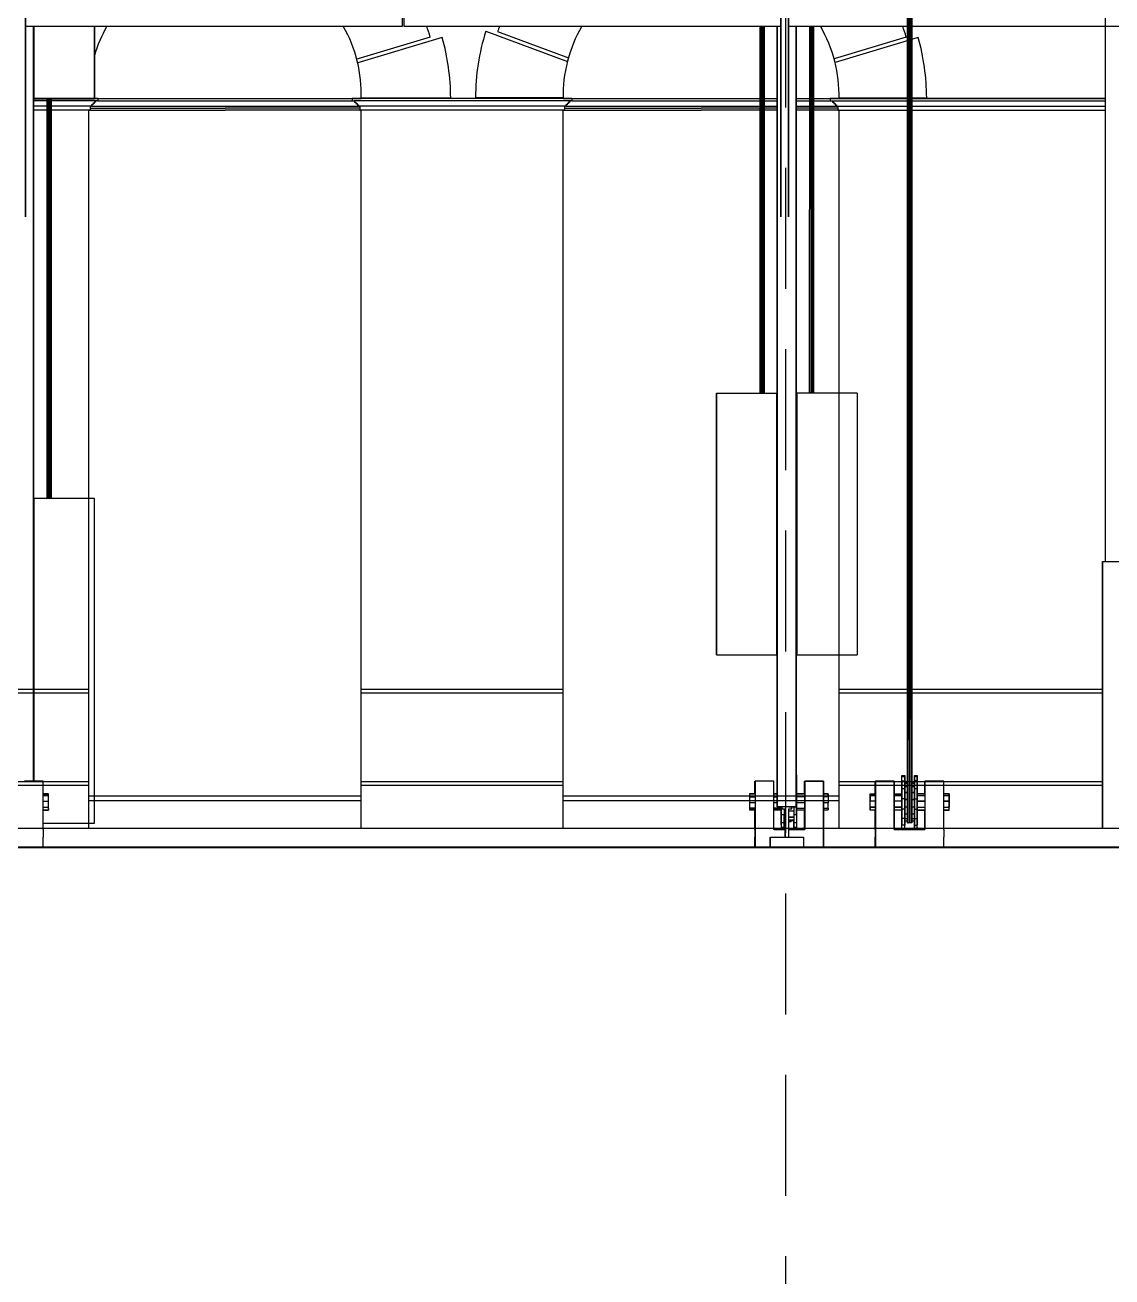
# Model space of a CAD drawing. Extents: x -43 to 90, y 6 to 81.
# Drawn here: x 27.16 to 32.87, y 12.95 to 19.53 of the extents above; entities that cross this region are included whole.
import ezdxf

# ---------------------------------------------------------------- set-up
doc = ezdxf.new("R2010")
doc.units = 0
doc.header["$LTSCALE"] = 0.1
doc.header["$MEASUREMENT"] = 0
doc.linetypes.add('HIDDEN', pattern=[9.525, 6.35, -3.175])
for name, color, linetype in [('cobertura nova', 4, 'CONTINUOUS'), ('hachures cobertura', 252, 'CONTINUOUS'), ('visto', 9, 'CONTINUOUS')]:
    doc.layers.add(name, color=color, linetype=linetype)
doc.layers.add('cortado', color=7, linetype='CONTINUOUS', lineweight=40)

msp = doc.modelspace()

# ---------------------------------------------------------------- linework, layer by layer
at = {"layer": 'cobertura nova'}
for p, q in [((27.1648, 20.4022), (27.1648, 18.5206)), ((27.1648, 18.5206), (27.1648, 20.4022)), ((31.1319, 20.4022), (31.1319, 18.5206)), ((31.1319, 18.5206), (31.1319, 20.4022)), ((31.1714, 20.4022), (31.1714, 18.5206)), ((31.1714, 18.5206), (31.1714, 20.4022)), ((31.7975, 15.3388), (31.7966, 20.4334)), ((31.8007, 15.3387), (31.7966, 20.4334)), ((31.8007, 15.3387), (31.7999, 20.4302)), ((31.8087, 15.3387), (31.7999, 20.4302)), ((31.8087, 15.3387), (31.8079, 20.4289)), ((31.8079, 20.4289), (31.8166, 15.3387)), ((31.8158, 20.4302), (31.8199, 15.3388)), ((31.8158, 20.4302), (31.8166, 15.3387)), ((31.8191, 20.4334), (31.8199, 15.3388)), ((31.1319, 18.5628), (31.1319, 20.3768)), ((29.1516, 20.0168), (29.1516, 19.5216)), ((29.1516, 19.7648), (29.1516, 19.5216)), ((29.145, 19.5216), (29.145, 19.7105)), ((29.1516, 19.7105), (29.1516, 19.5216)), ((29.1516, 19.7105), (29.1516, 19.5216)), ((27.1648, 19.5216), (29.145, 19.5216)), ((27.2065, 15.5578), (27.2065, 19.5216)), ((27.2065, 19.5216), (27.2065, 15.5578)), ((27.2084, 19.5216), (27.2084, 19.1411)), ((27.2084, 19.1411), (27.2084, 19.5216)), ((27.2084, 19.1411), (27.2084, 19.5216)), ((27.5265, 19.5216), (27.5265, 19.1411)), ((27.5265, 19.1411), (27.5265, 19.5216)), ((29.1516, 19.5216), (31.1319, 19.5216)), ((29.1516, 19.5216), (29.1516, 19.5216)), ((31.0212, 19.5216), (31.0212, 17.596)), ((31.0245, 17.5977), (31.0237, 19.5216)), ((31.0245, 19.5216), (31.0245, 17.5977)), ((31.0324, 17.5984), (31.0305, 19.5216)), ((31.0324, 19.5216), (31.0324, 17.5984)), ((31.0404, 17.5977), (31.0385, 19.5216)), ((31.0404, 19.5216), (31.0404, 17.5977)), ((31.0429, 19.5216), (31.0437, 17.596)), ((31.0437, 19.5216), (31.0437, 17.596)), ((31.1131, 15.4234), (31.1131, 19.5216)), ((31.1131, 19.5216), (31.1131, 15.4234)), ((31.1131, 19.5216), (31.1131, 15.4234)), ((31.1131, 19.5216), (31.1131, 15.4234)), ((31.1714, 19.5216), (31.7968, 19.5216)), ((31.2131, 15.4234), (31.2131, 19.5216)), ((31.2131, 19.5216), (31.2131, 15.4234)), ((31.2826, 19.5216), (31.2826, 17.596)), ((31.2826, 17.596), (31.2834, 19.5216)), ((31.2859, 17.5977), (31.2878, 19.5216)), ((31.2859, 17.5977), (31.2859, 19.5216)), ((31.2958, 19.5216), (31.2939, 17.5984)), ((31.2939, 17.5984), (31.2939, 19.5216)), ((31.3026, 19.5216), (31.3018, 17.5977)), ((31.3018, 17.5977), (31.3018, 19.5216)), ((31.3051, 17.596), (31.3051, 19.5216)), ((31.8193, 19.5216), (33.1516, 19.5216)), ((27.2084, 19.1411), (27.5265, 19.1411)), ((27.2084, 19.1411), (27.2084, 19.1411)), ((27.2084, 19.1411), (27.2084, 19.1411)), ((27.2768, 19.1411), (27.276, 17.0423)), ((27.276, 19.1411), (27.276, 17.0423)), ((27.2793, 19.1411), (27.2793, 17.044)), ((27.2793, 17.044), (27.2813, 19.1411)), ((27.2873, 19.1411), (27.2873, 17.0447)), ((27.2873, 17.0447), (27.2892, 19.1411)), ((27.2952, 19.1411), (27.2952, 17.044)), ((27.2952, 17.044), (27.296, 19.1411)), ((27.2985, 19.1411), (27.2985, 17.0423)), ((30.7932, 16.2218), (30.7932, 17.596)), ((30.7932, 17.596), (30.7932, 17.596)), ((30.7932, 17.596), (30.7932, 17.596)), ((30.7932, 17.596), (31.1112, 17.596)), ((30.7932, 17.596), (30.7932, 16.2218)), ((30.7932, 16.2218), (30.7932, 17.596)), ((31.0245, 17.5977), (31.0212, 17.596)), ((31.0212, 17.596), (31.0212, 17.596)), ((31.0324, 17.5984), (31.0245, 17.5977)), ((31.0245, 17.5977), (31.0404, 17.5977)), ((31.0245, 17.596), (31.0245, 17.5977)), ((31.0278, 17.596), (31.0245, 17.5977)), ((31.0404, 17.5977), (31.0324, 17.5984)), ((31.0404, 17.5977), (31.0371, 17.596)), ((31.0437, 17.596), (31.0404, 17.5977)), ((31.0404, 17.5977), (31.0404, 17.596)), ((31.0437, 17.596), (31.0437, 17.596)), ((31.1112, 17.596), (31.1112, 16.2218)), ((31.1112, 16.2218), (31.1112, 17.596)), ((31.215, 17.596), (31.215, 16.2218)), ((31.5331, 17.596), (31.215, 17.596)), ((31.215, 17.596), (31.215, 17.596)), ((31.215, 17.596), (31.215, 17.596)), ((31.215, 16.2218), (31.215, 17.596)), ((31.215, 16.2218), (31.215, 17.596)), ((31.2859, 17.5977), (31.2826, 17.596)), ((31.2826, 17.596), (31.2826, 17.596)), ((31.2939, 17.5984), (31.2859, 17.5977)), ((31.2859, 17.5977), (31.3018, 17.5977)), ((31.2892, 17.596), (31.2859, 17.5977)), ((31.2859, 17.5977), (31.2859, 17.596)), ((31.3018, 17.5977), (31.2939, 17.5984)), ((31.3018, 17.5977), (31.2985, 17.596)), ((31.3051, 17.596), (31.3018, 17.5977)), ((31.3018, 17.5977), (31.3018, 17.596)), ((31.3051, 17.596), (31.3051, 17.596)), ((31.5331, 17.596), (31.5331, 16.2218)), ((27.5265, 17.0423), (27.2084, 17.0423)), ((27.2084, 17.0423), (27.2084, 15.5578)), ((27.2084, 17.0423), (27.2084, 17.0423)), ((27.2084, 17.0423), (27.2084, 17.0423)), ((27.2084, 17.0423), (27.2084, 15.5578)), ((27.2084, 15.5578), (27.2084, 17.0423)), ((27.276, 17.0423), (27.2793, 17.044)), ((27.276, 17.0423), (27.276, 17.0423)), ((27.2793, 17.044), (27.2873, 17.0447)), ((27.2793, 17.044), (27.2793, 17.0423)), ((27.2952, 17.044), (27.2793, 17.044)), ((27.2793, 17.044), (27.2826, 17.0423)), ((27.2873, 17.0447), (27.2952, 17.044)), ((27.2919, 17.0423), (27.2952, 17.044)), ((27.2952, 17.044), (27.2985, 17.0423)), ((27.2952, 17.0423), (27.2952, 17.044)), ((27.2985, 17.0423), (27.2985, 17.0423)), ((27.5265, 15.3381), (27.5265, 17.0423)), ((27.5265, 15.3381), (27.5265, 17.0423)), ((30.7932, 16.2218), (30.7932, 16.2218)), ((30.7932, 16.2218), (31.1112, 16.2218)), ((30.7932, 16.2218), (30.7932, 16.2218)), ((31.215, 16.2218), (31.5331, 16.2218)), ((31.215, 16.2218), (31.215, 16.2218)), ((31.215, 16.2218), (31.215, 16.2218)), ((31.2143, 15.5887), (31.2131, 15.5887)), ((31.2143, 15.5887), (31.2143, 15.5701)), ((31.7681, 15.5824), (31.7681, 15.5876)), ((31.7681, 15.5876), (31.7825, 15.5876)), ((31.7681, 15.5593), (31.7681, 15.5824)), ((31.7681, 15.5824), (31.7825, 15.5824)), ((31.7825, 15.5876), (31.7825, 15.5824)), ((31.7825, 15.5824), (31.7825, 15.5593)), ((31.7825, 15.5593), (31.7825, 15.5824)), ((31.8336, 15.5824), (31.8336, 15.5876)), ((31.8336, 15.5876), (31.8336, 15.5689)), ((31.8336, 15.5876), (31.8481, 15.5876)), ((31.8336, 15.5876), (31.8336, 15.5824)), ((31.8336, 15.5593), (31.8336, 15.5824)), ((31.8481, 15.5824), (31.8336, 15.5824)), ((31.8336, 15.5824), (31.8336, 15.5593)), ((31.8481, 15.5876), (31.8481, 15.5824)), ((31.8481, 15.5593), (31.8481, 15.5824)), ((31.8481, 15.5824), (31.8481, 15.5593)), ((27.2577, 15.5578), (27.1593, 15.5578)), ((27.2577, 15.3037), (27.2577, 15.5578)), ((30.9959, 15.4919), (30.9959, 15.5578)), ((30.9959, 15.5578), (30.9968, 15.5578)), ((31.0955, 15.5578), (30.9968, 15.5578)), ((30.9968, 15.5578), (30.9968, 15.3037)), ((31.0943, 15.5578), (31.0955, 15.5578)), ((31.0955, 15.3037), (31.0955, 15.5578)), ((31.2143, 15.5701), (31.2131, 15.5701)), ((31.2143, 15.5354), (31.2131, 15.5354)), ((31.2143, 15.5701), (31.2143, 15.5354)), ((31.2143, 15.5354), (31.2143, 15.486)), ((31.2564, 15.5578), (31.2576, 15.5578)), ((31.2564, 15.5578), (31.2564, 15.4919)), ((31.2564, 15.4919), (31.2564, 15.5578)), ((31.356, 15.5578), (31.2576, 15.5578)), ((31.2576, 15.5578), (31.2576, 15.3037)), ((31.2576, 15.5578), (31.356, 15.5578)), ((31.2576, 15.3037), (31.2576, 15.5578)), ((31.356, 15.3037), (31.356, 15.5578)), ((31.356, 15.5578), (31.356, 15.5578)), ((31.356, 15.5578), (31.356, 15.3037)), ((31.6272, 15.4907), (31.6272, 15.5578)), ((31.6272, 15.5578), (31.6281, 15.5578)), ((31.6272, 15.5578), (31.6272, 15.4907)), ((31.6281, 15.5578), (31.6281, 15.5578)), ((31.6281, 15.5578), (31.7268, 15.5578)), ((31.6281, 15.5578), (31.6281, 15.5578)), ((31.6281, 15.3037), (31.6281, 15.5578)), ((31.7268, 15.5578), (31.6281, 15.5578)), ((31.6281, 15.5578), (31.6281, 15.3037)), ((31.7268, 15.5578), (31.7256, 15.5578)), ((31.7268, 15.5578), (31.7268, 15.3037)), ((31.7268, 15.3037), (31.7268, 15.5578)), ((31.7681, 15.5173), (31.7681, 15.5593)), ((31.7681, 15.5593), (31.7681, 15.5342)), ((31.7681, 15.5593), (31.7825, 15.5593)), ((31.7681, 15.5593), (31.7681, 15.5173)), ((31.7681, 15.5342), (31.7681, 15.4907)), ((31.7681, 15.5342), (31.7681, 15.5342)), ((31.7681, 15.4661), (31.7681, 15.5173)), ((31.7825, 15.5173), (31.7681, 15.5173)), ((31.7681, 15.5173), (31.7681, 15.4661)), ((31.7825, 15.5593), (31.7825, 15.5173)), ((31.7825, 15.5173), (31.7825, 15.5593)), ((31.7825, 15.5488), (31.7974, 15.5488)), ((31.7974, 15.5451), (31.7825, 15.5451)), ((31.7974, 15.5285), (31.7825, 15.5285)), ((31.7825, 15.5173), (31.7825, 15.4661)), ((31.7825, 15.4661), (31.7825, 15.5173)), ((31.8199, 15.5488), (31.8336, 15.5488)), ((31.8336, 15.5451), (31.8199, 15.5451)), ((31.8336, 15.5285), (31.8199, 15.5285)), ((31.8336, 15.5689), (31.8336, 15.5488)), ((31.8336, 15.5173), (31.8336, 15.5593)), ((31.8481, 15.5593), (31.8336, 15.5593)), ((31.8336, 15.5593), (31.8336, 15.5173)), ((31.8336, 15.5488), (31.8336, 15.5593)), ((31.8336, 15.5451), (31.8336, 15.5488)), ((31.8336, 15.5285), (31.8336, 15.5451)), ((31.8336, 15.5342), (31.8336, 15.5342)), ((31.8336, 15.4981), (31.8336, 15.5285)), ((31.8481, 15.5173), (31.8336, 15.5173)), ((31.8336, 15.5173), (31.8336, 15.4661)), ((31.8336, 15.4661), (31.8336, 15.5173)), ((31.8481, 15.5173), (31.8481, 15.5593)), ((31.8481, 15.5593), (31.8481, 15.5173)), ((31.8481, 15.4661), (31.8481, 15.5173)), ((31.8481, 15.5173), (31.8481, 15.4661)), ((31.8876, 15.4907), (31.8876, 15.5578)), ((31.8889, 15.5578), (31.8876, 15.5578)), ((31.8889, 15.5578), (31.8889, 15.3037)), ((31.9873, 15.5578), (31.8889, 15.5578)), ((31.9873, 15.5578), (31.9864, 15.5578)), ((31.9873, 15.3037), (31.9873, 15.5578)), ((27.2577, 15.4907), (27.2856, 15.4907)), ((27.2856, 15.4907), (27.2577, 15.4907)), ((27.2856, 15.4821), (27.2577, 15.4821)), ((27.2577, 15.4821), (27.2856, 15.4821)), ((27.2577, 15.4537), (27.2856, 15.4537)), ((27.2856, 15.4821), (27.2856, 15.4907)), ((27.2856, 15.4537), (27.2856, 15.4821)), ((27.2856, 15.4222), (27.2856, 15.4537)), ((30.9672, 15.4919), (30.9968, 15.4919)), ((30.9968, 15.4919), (30.9672, 15.4919)), ((30.9672, 15.4919), (30.9672, 15.4756)), ((30.9672, 15.4756), (30.9968, 15.4756)), ((30.9672, 15.4756), (30.9672, 15.4441)), ((31.0955, 15.4919), (31.1131, 15.4919)), ((31.1131, 15.4919), (31.0955, 15.4919)), ((31.0955, 15.4756), (31.1131, 15.4756)), ((31.2143, 15.486), (31.2131, 15.486)), ((31.2576, 15.4919), (31.2143, 15.4919)), ((31.2143, 15.4919), (31.2576, 15.4919)), ((31.2143, 15.486), (31.2143, 15.4318)), ((31.2143, 15.4318), (31.2143, 15.486)), ((31.2576, 15.4756), (31.2143, 15.4756)), ((31.3809, 15.4919), (31.356, 15.4919)), ((31.356, 15.4919), (31.3809, 15.4919)), ((31.3809, 15.4756), (31.356, 15.4756)), ((31.3809, 15.4833), (31.3809, 15.4919)), ((31.3809, 15.4919), (31.3809, 15.4756)), ((31.3809, 15.4919), (31.3809, 15.4919)), ((31.3809, 15.4756), (31.3809, 15.4441)), ((31.6014, 15.4821), (31.6014, 15.4907)), ((31.6014, 15.4907), (31.6281, 15.4907)), ((31.6014, 15.4537), (31.6014, 15.4821)), ((31.6014, 15.4821), (31.6014, 15.4821)), ((31.6014, 15.4821), (31.6281, 15.4821)), ((31.6281, 15.4821), (31.6014, 15.4821)), ((31.6014, 15.4821), (31.6014, 15.4537)), ((31.6014, 15.4222), (31.6014, 15.4537)), ((31.6281, 15.4537), (31.6014, 15.4537)), ((31.7268, 15.4907), (31.7681, 15.4907)), ((31.7268, 15.4821), (31.7681, 15.4821)), ((31.7681, 15.4821), (31.7268, 15.4821)), ((31.7681, 15.4537), (31.7268, 15.4537)), ((31.7681, 15.4907), (31.7681, 15.4821)), ((31.7681, 15.4848), (31.7681, 15.4848)), ((31.7681, 15.4821), (31.7681, 15.4537)), ((31.7681, 15.4118), (31.7681, 15.4661)), ((31.7825, 15.4661), (31.7681, 15.4661)), ((31.7681, 15.4661), (31.7681, 15.4118)), ((31.7681, 15.4537), (31.7681, 15.4222)), ((31.7681, 15.4222), (31.7681, 15.4537)), ((31.7825, 15.4981), (31.7974, 15.4981)), ((31.7974, 15.4981), (31.7825, 15.4981)), ((31.7825, 15.4661), (31.7825, 15.4118)), ((31.7825, 15.4118), (31.7825, 15.4661)), ((31.7974, 15.4612), (31.7825, 15.4612)), ((31.7825, 15.4612), (31.7974, 15.4612)), ((31.8199, 15.4981), (31.8336, 15.4981)), ((31.8336, 15.4981), (31.8199, 15.4981)), ((31.8336, 15.4612), (31.8199, 15.4612)), ((31.8199, 15.4612), (31.8336, 15.4612)), ((31.8336, 15.4612), (31.8336, 15.4981)), ((31.8336, 15.4848), (31.8336, 15.4848)), ((31.8336, 15.4661), (31.8481, 15.4661)), ((31.8336, 15.4661), (31.8336, 15.4118)), ((31.8336, 15.4118), (31.8336, 15.4661)), ((31.8336, 15.422), (31.8336, 15.4612)), ((31.8889, 15.4907), (31.8481, 15.4907)), ((31.8481, 15.4907), (31.8889, 15.4907)), ((31.8481, 15.4821), (31.8889, 15.4821)), ((31.8481, 15.4118), (31.8481, 15.4661)), ((31.8481, 15.4661), (31.8481, 15.4118)), ((31.8481, 15.4537), (31.8889, 15.4537)), ((31.8889, 15.4537), (31.8481, 15.4537)), ((32.0151, 15.4907), (31.9873, 15.4907)), ((31.9873, 15.4907), (32.0151, 15.4907)), ((31.9873, 15.4821), (32.0151, 15.4821)), ((31.9873, 15.4537), (32.0151, 15.4537)), ((32.0151, 15.4537), (31.9873, 15.4537)), ((32.0151, 15.4821), (32.0151, 15.4907)), ((32.0151, 15.4907), (32.0151, 15.4907)), ((32.0151, 15.4907), (32.0151, 15.4821)), ((32.0151, 15.4537), (32.0151, 15.4821)), ((32.0151, 15.4821), (32.0151, 15.4537)), ((32.0151, 15.4537), (32.0151, 15.4537)), ((32.0151, 15.4222), (32.0151, 15.4537)), ((32.0151, 15.4537), (32.0151, 15.4222)), ((27.2577, 15.4222), (27.2856, 15.4222)), ((27.2577, 15.406), (27.2856, 15.406)), ((27.2856, 15.406), (27.2577, 15.406)), ((27.2856, 15.406), (27.2856, 15.4222)), ((27.2856, 15.4146), (27.2856, 15.406)), ((30.9968, 15.4441), (30.9672, 15.4441)), ((30.9672, 15.4441), (30.9672, 15.4158)), ((30.9672, 15.4158), (30.9968, 15.4158)), ((30.9672, 15.4158), (30.9672, 15.4072)), ((30.9968, 15.4158), (30.9672, 15.4158)), ((30.9968, 15.4072), (30.9672, 15.4072)), ((30.9672, 15.4072), (30.9968, 15.4072)), ((30.9959, 15.3037), (30.9959, 15.4072)), ((31.1131, 15.4441), (31.0955, 15.4441)), ((31.0955, 15.4158), (31.1343, 15.4158)), ((31.1343, 15.4158), (31.0955, 15.4158)), ((31.1343, 15.4072), (31.0955, 15.4072)), ((31.0955, 15.4072), (31.1343, 15.4072)), ((31.1131, 15.4234), (31.1131, 15.4234)), ((31.1531, 15.4234), (31.1131, 15.4234)), ((31.1131, 15.4234), (31.1131, 15.4234)), ((31.1343, 15.4234), (31.1343, 15.3805)), ((31.1343, 15.4158), (31.1343, 15.4072)), ((31.1343, 15.3636), (31.1343, 15.4072)), ((31.1373, 15.4234), (31.1373, 15.4134)), ((31.1373, 15.4134), (31.1373, 15.4234)), ((31.1373, 15.4234), (31.1373, 15.4134)), ((31.1373, 15.4134), (31.1545, 15.4134)), ((31.1373, 15.4134), (31.1373, 15.4134)), ((31.1487, 15.4134), (31.1487, 15.3805)), ((31.1545, 15.3997), (31.1487, 15.3997)), ((31.1731, 15.4234), (31.1531, 15.4234)), ((31.1545, 15.4134), (31.1545, 15.2634)), ((31.1545, 15.2634), (31.1545, 15.4134)), ((31.1545, 15.2634), (31.1545, 15.4134)), ((31.1545, 15.2634), (31.1545, 15.4134)), ((31.1718, 15.4134), (31.1718, 15.2634)), ((31.1718, 15.4134), (31.189, 15.4134)), ((31.1718, 15.4134), (31.189, 15.4134)), ((31.1998, 15.3997), (31.1718, 15.3997)), ((31.2131, 15.4234), (31.1731, 15.4234)), ((31.1731, 15.4234), (31.2131, 15.4234)), ((31.189, 15.4134), (31.189, 15.4234)), ((31.1998, 15.4234), (31.1998, 15.3805)), ((31.2143, 15.4318), (31.2131, 15.4318)), ((31.2576, 15.4441), (31.2143, 15.4441)), ((31.2143, 15.4318), (31.2143, 15.3805)), ((31.2143, 15.3805), (31.2143, 15.4318)), ((31.2143, 15.4158), (31.2576, 15.4158)), ((31.2143, 15.4072), (31.2576, 15.4072)), ((31.2564, 15.4072), (31.2564, 15.3037)), ((31.2564, 15.3037), (31.2564, 15.4072)), ((31.3809, 15.4441), (31.356, 15.4441)), ((31.356, 15.4158), (31.3809, 15.4158)), ((31.356, 15.4072), (31.3809, 15.4072)), ((31.3809, 15.4158), (31.3809, 15.4441)), ((31.3809, 15.4158), (31.3809, 15.4072)), ((31.6014, 15.406), (31.6014, 15.4222)), ((31.6281, 15.4222), (31.6014, 15.4222)), ((31.6014, 15.4222), (31.6281, 15.4222)), ((31.6014, 15.4146), (31.6014, 15.406)), ((31.6281, 15.406), (31.6014, 15.406)), ((31.6272, 15.3037), (31.6272, 15.406)), ((31.6272, 15.406), (31.6272, 15.3037)), ((31.7681, 15.4222), (31.7268, 15.4222)), ((31.7268, 15.4222), (31.7681, 15.4222)), ((31.7681, 15.406), (31.7268, 15.406)), ((31.7681, 15.4306), (31.7681, 15.4306)), ((31.7681, 15.4222), (31.7681, 15.406)), ((31.7681, 15.3625), (31.7681, 15.4118)), ((31.7825, 15.4118), (31.7681, 15.4118)), ((31.7681, 15.4118), (31.7681, 15.3625)), ((31.7681, 15.406), (31.7681, 15.3793)), ((31.7974, 15.422), (31.7825, 15.422)), ((31.7825, 15.3625), (31.7825, 15.4118)), ((31.7825, 15.4118), (31.7825, 15.3625)), ((31.7825, 15.3863), (31.7974, 15.3863)), ((31.8336, 15.422), (31.8199, 15.422)), ((31.8199, 15.3863), (31.8336, 15.3863)), ((31.8336, 15.4306), (31.8336, 15.4306)), ((31.8336, 15.3863), (31.8336, 15.422)), ((31.8336, 15.4118), (31.8481, 15.4118)), ((31.8336, 15.4118), (31.8336, 15.3625)), ((31.8336, 15.3625), (31.8336, 15.4118)), ((31.8336, 15.3625), (31.8336, 15.3863)), ((31.8481, 15.4222), (31.8889, 15.4222)), ((31.8481, 15.3625), (31.8481, 15.4118)), ((31.8481, 15.4118), (31.8481, 15.3625)), ((31.8481, 15.406), (31.8889, 15.406)), ((31.8889, 15.406), (31.8481, 15.406)), ((31.8876, 15.3037), (31.8876, 15.406)), ((31.9873, 15.4222), (32.0151, 15.4222)), ((31.9873, 15.406), (32.0151, 15.406)), ((32.0151, 15.406), (31.9873, 15.406)), ((32.0151, 15.406), (32.0151, 15.4222)), ((27.2577, 15.3381), (27.5265, 15.3381)), ((31.1487, 15.3805), (31.1343, 15.3805)), ((31.1343, 15.3805), (31.1343, 15.3385)), ((31.1343, 15.3636), (31.1343, 15.3636)), ((31.1343, 15.3289), (31.1343, 15.3636)), ((31.1487, 15.3385), (31.1343, 15.3385)), ((31.1343, 15.3385), (31.1343, 15.3155)), ((31.1487, 15.3385), (31.1487, 15.3805)), ((31.1487, 15.3694), (31.1545, 15.3694)), ((31.1545, 15.3694), (31.1487, 15.3694)), ((31.1545, 15.3528), (31.1487, 15.3528)), ((31.1487, 15.3528), (31.1545, 15.3528)), ((31.1545, 15.349), (31.1487, 15.349)), ((31.1487, 15.3289), (31.1487, 15.349)), ((31.1487, 15.3155), (31.1487, 15.3385)), ((31.1487, 15.3385), (31.1487, 15.3155)), ((31.1487, 15.3103), (31.1487, 15.3289)), ((31.1718, 15.3694), (31.1998, 15.3694)), ((31.1998, 15.3694), (31.1718, 15.3694)), ((31.1998, 15.3528), (31.1718, 15.3528)), ((31.1718, 15.3528), (31.1998, 15.3528)), ((31.1998, 15.349), (31.1718, 15.349)), ((31.1718, 15.3457), (31.1749, 15.3457)), ((31.1718, 15.3456), (31.1749, 15.3457)), ((31.1718, 15.3455), (31.1749, 15.3455)), ((31.1718, 15.3455), (31.1749, 15.3455)), ((31.1749, 15.3457), (31.1749, 15.349)), ((31.1749, 15.349), (31.1749, 15.3457)), ((31.1749, 15.3457), (31.1829, 15.3456)), ((31.1861, 15.3456), (31.1749, 15.3457)), ((31.1749, 15.3457), (31.1829, 15.3455)), ((31.1749, 15.3457), (31.1749, 15.3455)), ((31.1749, 15.3455), (31.1829, 15.3455)), ((31.1828, 15.349), (31.1829, 15.3456)), ((31.1829, 15.3456), (31.1829, 15.349)), ((31.1861, 15.3456), (31.1829, 15.3455)), ((31.1829, 15.3456), (31.1861, 15.3456)), ((31.1861, 15.3456), (31.1861, 15.349)), ((31.1861, 15.349), (31.1861, 15.3456)), ((31.2143, 15.3805), (31.1998, 15.3805)), ((31.1998, 15.3805), (31.1998, 15.3385)), ((31.1998, 15.3694), (31.1998, 15.3528)), ((31.1998, 15.3528), (31.1998, 15.3528)), ((31.1998, 15.3528), (31.1998, 15.349)), ((31.1998, 15.3528), (31.1998, 15.3528)), ((31.1998, 15.3289), (31.1998, 15.349)), ((31.2143, 15.3385), (31.1998, 15.3385)), ((31.1998, 15.3385), (31.1998, 15.3155)), ((31.1998, 15.3103), (31.1998, 15.3289)), ((31.1998, 15.3289), (31.1998, 15.3289)), ((31.2143, 15.3805), (31.2143, 15.3385)), ((31.2143, 15.3385), (31.2143, 15.3155)), ((31.7681, 15.3793), (31.7681, 15.3373)), ((31.7681, 15.3793), (31.7681, 15.3793)), ((31.7681, 15.3277), (31.7681, 15.3625)), ((31.7825, 15.3625), (31.7681, 15.3625)), ((31.7681, 15.3625), (31.7681, 15.3277)), ((31.7681, 15.3373), (31.7681, 15.3277)), ((31.7681, 15.3373), (31.7681, 15.3373)), ((31.7681, 15.3091), (31.7681, 15.3277)), ((31.7825, 15.3277), (31.7681, 15.3277)), ((31.7825, 15.3277), (31.7825, 15.3625)), ((31.7825, 15.3625), (31.7825, 15.3277)), ((31.7825, 15.3613), (31.7974, 15.3613)), ((31.7974, 15.3478), (31.7825, 15.3478)), ((31.7825, 15.3091), (31.7825, 15.3277)), ((31.7975, 15.3388), (31.8007, 15.3387)), ((31.8087, 15.3387), (31.8007, 15.3387)), ((31.8166, 15.3387), (31.8087, 15.3387)), ((31.8199, 15.3388), (31.8166, 15.3387)), ((31.8199, 15.3613), (31.8336, 15.3613)), ((31.8336, 15.3478), (31.8199, 15.3478)), ((31.8336, 15.3793), (31.8336, 15.3793)), ((31.8336, 15.3625), (31.8481, 15.3625)), ((31.8336, 15.3625), (31.8336, 15.3277)), ((31.8336, 15.3277), (31.8336, 15.3625)), ((31.8336, 15.3373), (31.8336, 15.3143)), ((31.8336, 15.3277), (31.8481, 15.3277)), ((31.8336, 15.3277), (31.8336, 15.3091)), ((31.8336, 15.3091), (31.8336, 15.3277)), ((31.8481, 15.3277), (31.8481, 15.3625)), ((31.8481, 15.3625), (31.8481, 15.3277)), ((31.8481, 15.3091), (31.8481, 15.3277)), ((27.2577, 15.3037), (27.2577, 15.2637)), ((27.2577, 15.2118), (27.2577, 15.2637)), ((30.9959, 15.3037), (30.9959, 15.2637)), ((30.9959, 15.2118), (30.9959, 15.2637)), ((30.9968, 15.3037), (30.9968, 15.2637)), ((30.9968, 15.2637), (30.9968, 15.2118)), ((31.0763, 15.2634), (31.2499, 15.2634)), ((31.0763, 15.2634), (31.0763, 15.2234)), ((31.0763, 15.2234), (31.0763, 15.2634)), ((31.0763, 15.2634), (31.0763, 15.2634)), ((31.0763, 15.2634), (31.0763, 15.2634)), ((31.0763, 15.2234), (31.0763, 15.2634)), ((31.0763, 15.2234), (31.0763, 15.2634)), ((31.0763, 15.2634), (31.0763, 15.2234)), ((31.0763, 15.2634), (31.0763, 15.2634)), ((31.0763, 15.2634), (31.0763, 15.2634)), ((31.1545, 15.3037), (31.0955, 15.3037)), ((31.0955, 15.3037), (31.1545, 15.3037)), ((31.1545, 15.3037), (31.0955, 15.3037)), ((31.0955, 15.3037), (31.1545, 15.3037)), ((31.1487, 15.3155), (31.1343, 15.3155)), ((31.1343, 15.3155), (31.1343, 15.3103)), ((31.1487, 15.3103), (31.1343, 15.3103)), ((31.1487, 15.3103), (31.1487, 15.3155)), ((31.1487, 15.3155), (31.1487, 15.3103)), ((31.2576, 15.3037), (31.1718, 15.3037)), ((31.1718, 15.3037), (31.2576, 15.3037)), ((31.2564, 15.3037), (31.1718, 15.3037)), ((31.1718, 15.3037), (31.2564, 15.3037)), ((31.2143, 15.3155), (31.1998, 15.3155)), ((31.1998, 15.3155), (31.1998, 15.3103)), ((31.2143, 15.3103), (31.1998, 15.3103)), ((31.2143, 15.3155), (31.2143, 15.3103)), ((31.2499, 15.2634), (31.2499, 15.2234)), ((31.356, 15.2637), (31.356, 15.3037)), ((31.356, 15.3037), (31.356, 15.2637)), ((31.356, 15.2118), (31.356, 15.2637)), ((31.356, 15.2637), (31.356, 15.2118)), ((31.6272, 15.3037), (31.6272, 15.2637)), ((31.6272, 15.2118), (31.6272, 15.2637)), ((31.6272, 15.2637), (31.6272, 15.2118)), ((31.6281, 15.2637), (31.6281, 15.3037)), ((31.6281, 15.3037), (31.6281, 15.2637)), ((31.6281, 15.2118), (31.6281, 15.2637)), ((31.6281, 15.2637), (31.6281, 15.2118)), ((31.7268, 15.3037), (31.8876, 15.3037)), ((31.8876, 15.3037), (31.7268, 15.3037)), ((31.7268, 15.3037), (31.8889, 15.3037)), ((31.8889, 15.3037), (31.7268, 15.3037)), ((31.7681, 15.3091), (31.7825, 15.3091)), ((31.8336, 15.3143), (31.8336, 15.3091)), ((31.8336, 15.3091), (31.8481, 15.3091)), ((31.8481, 15.3143), (31.8481, 15.3091)), ((31.9873, 15.3037), (31.9873, 15.2637)), ((31.9873, 15.2118), (31.9873, 15.2637)), ((27.1593, 15.2118), (27.2577, 15.2118)), ((30.9968, 15.2118), (30.9959, 15.2118)), ((30.9968, 15.2118), (31.0763, 15.2118)), ((31.0763, 15.2234), (31.0763, 15.2118)), ((31.0763, 15.2118), (31.0763, 15.2234)), ((31.0763, 15.2118), (31.0763, 15.2234)), ((31.0763, 15.2118), (31.0763, 15.2234)), ((31.0763, 15.2234), (31.0763, 15.2118)), ((31.2499, 15.2234), (31.2499, 15.2118)), ((31.2499, 15.2118), (31.2576, 15.2118)), ((31.2576, 15.2118), (31.2499, 15.2118)), ((31.2576, 15.2118), (31.356, 15.2118)), ((31.356, 15.2118), (31.2576, 15.2118)), ((31.356, 15.2118), (31.356, 15.2118)), ((31.6272, 15.2118), (31.6281, 15.2118)), ((31.6281, 15.2118), (31.6281, 15.2118)), ((31.6281, 15.2118), (31.7268, 15.2118)), ((31.7268, 15.2118), (31.6281, 15.2118)), ((31.6281, 15.2118), (31.6281, 15.2118)), ((31.7268, 15.2118), (31.8889, 15.2118)), ((31.8889, 15.2118), (31.7268, 15.2118)), ((31.8889, 15.2118), (31.9873, 15.2118))]:
    msp.add_line(p, q, dxfattribs=at)
at = {"layer": 'cortado'}
msp.add_line((-42.8303, 15.2118), (49.0046, 15.2118), dxfattribs=at)
at = {"layer": 'hachures cobertura', "linetype": 'HIDDEN'}
msp.add_line((31.1565, 34.0184), (31.1565, 6.3811), dxfattribs=at)
at = {"layer": 'visto'}
for p, q in [((32.8359, 21.0868), (32.8359, 16.7118)), ((29.2901, 19.4655), (28.9043, 19.3496)), ((29.3532, 19.4636), (28.9092, 19.3301)), ((29.582, 19.4956), (30.0106, 19.3372)), ((29.6438, 19.4941), (30.0159, 19.3566)), ((31.3528, 19.5216), (31.343, 19.5154)), ((31.7901, 19.4655), (31.4112, 19.3516)), ((31.8532, 19.4636), (31.4163, 19.3323)), ((27.5448, 19.1418), (27.2065, 19.1418)), ((27.5328, 19.1298), (27.2065, 19.1298)), ((27.498, 19.1418), (28.9277, 19.1418)), ((27.5448, 19.1298), (28.8808, 19.1298)), ((30.0348, 19.1418), (28.8808, 19.1418)), ((30.0228, 19.1298), (28.8928, 19.1298)), ((28.9278, 19.1467), (29.3977, 19.1467)), ((29.9879, 19.1467), (29.528, 19.1467)), ((29.988, 19.1418), (31.1131, 19.1418)), ((30.0348, 19.1299), (31.1131, 19.1299)), ((31.2131, 19.1418), (31.4369, 19.1418)), ((31.2131, 19.1299), (31.3908, 19.1299)), ((32.8359, 19.1419), (31.3908, 19.1419)), ((31.4028, 19.1299), (32.8359, 19.1298)), ((31.4377, 19.1419), (32.8359, 19.1419)), ((31.4378, 19.1467), (31.8977, 19.1467)), ((27.5048, 19.1018), (27.2065, 19.1018)), ((27.5048, 19.0818), (27.2065, 19.0818)), ((27.4978, 15.3118), (27.4978, 19.0818)), ((27.4978, 15.3118), (27.4978, 19.0818)), ((27.4978, 19.0818), (28.2128, 19.0818)), ((27.5048, 19.0918), (28.2128, 19.0918)), ((27.5118, 19.1018), (28.9138, 19.1018)), ((28.9208, 19.0918), (28.2128, 19.0918)), ((28.9278, 19.0818), (28.2128, 19.0818)), ((29.9948, 19.1018), (28.9208, 19.1018)), ((29.9878, 19.0818), (28.9278, 19.0818)), ((28.9278, 15.3118), (28.9278, 19.0818)), ((28.9278, 15.3118), (28.9278, 19.0818)), ((29.9878, 15.3118), (29.9878, 19.0818)), ((29.9878, 15.3118), (29.9878, 19.0818)), ((29.9878, 19.0818), (30.7128, 19.0818)), ((29.9948, 19.0918), (30.7128, 19.0918)), ((30.0018, 19.1018), (31.1131, 19.1018)), ((31.1131, 19.0918), (30.7128, 19.0918)), ((31.1131, 19.0818), (30.7128, 19.0818)), ((31.2131, 19.1018), (31.4238, 19.1018)), ((31.4308, 19.0918), (31.2131, 19.0918)), ((31.4378, 19.0818), (31.2131, 19.0818)), ((31.4308, 19.1018), (32.8359, 19.1018)), ((31.4308, 19.0818), (32.8359, 19.0818)), ((31.4378, 15.3118), (31.4378, 19.0819)), ((31.4378, 15.3118), (31.4378, 19.0815)), ((32.8209, 16.7118), (32.8209, 15.3118)), ((32.8209, 15.3118), (32.8209, 16.7118)), ((32.8209, 16.7118), (32.9209, 16.7118)), ((26.4178, 16.0418), (27.4978, 16.0418)), ((28.9278, 16.0418), (29.9878, 16.0418)), ((31.4378, 16.0418), (32.8209, 16.0418)), ((31.4378, 16.0418), (32.8209, 16.0418)), ((31.4378, 16.0418), (32.8209, 16.0418)), ((26.4178, 16.0218), (27.4978, 16.0218)), ((28.9278, 16.0218), (29.9878, 16.0218)), ((31.4378, 16.0218), (32.8209, 16.0218)), ((31.4378, 16.0218), (32.8209, 16.0218)), ((31.4378, 16.0218), (32.8209, 16.0218)), ((26.4178, 15.5568), (27.4978, 15.5568)), ((26.4178, 15.5368), (27.4978, 15.5368)), ((28.9278, 15.5568), (29.9878, 15.5568)), ((28.9278, 15.5368), (29.9878, 15.5368)), ((31.4378, 15.5568), (32.8209, 15.5568)), ((31.4378, 15.5568), (32.8209, 15.5568)), ((31.4378, 15.5568), (32.8209, 15.5568)), ((31.4378, 15.5368), (32.8209, 15.5368)), ((31.4378, 15.5368), (32.8209, 15.5368)), ((31.4378, 15.5368), (32.8209, 15.5368)), ((27.4978, 15.4818), (28.9278, 15.4818)), ((27.4978, 15.4568), (28.9278, 15.4568)), ((29.9878, 15.4818), (31.4378, 15.4818)), ((29.9878, 15.4568), (31.4378, 15.4568)), ((-39.7424, 15.3118), (47.2112, 15.3118))]:
    msp.add_line(p, q, dxfattribs=at)
for points in [[(27.5448, 19.1418), (27.5448, 19.1298), (27.5328, 19.1298), (27.5328, 19.1228), (27.5258, 19.1228), (27.5258, 19.1158), (27.5188, 19.1158), (27.5188, 19.1088), (27.5118, 19.1088), (27.5118, 19.1018), (27.5048, 19.1018), (27.5048, 19.0818), (27.4978, 19.0818)], [(28.8808, 19.1418), (28.8808, 19.1298), (28.8928, 19.1298), (28.8928, 19.1228), (28.8998, 19.1228), (28.8998, 19.1158), (28.9068, 19.1158), (28.9068, 19.1088), (28.9138, 19.1088), (28.9138, 19.1018), (28.9208, 19.1018), (28.9208, 19.0818), (28.9278, 19.0818)], [(30.0348, 19.1418), (30.0348, 19.1298), (30.0228, 19.1298), (30.0228, 19.1228), (30.0158, 19.1228), (30.0158, 19.1158), (30.0088, 19.1158), (30.0088, 19.1088), (30.0018, 19.1088), (30.0018, 19.1018), (29.9948, 19.1018), (29.9948, 19.0818), (29.9878, 19.0818)], [(31.3908, 19.1419), (31.3908, 19.1299), (31.4028, 19.1299), (31.4028, 19.1229), (31.4098, 19.1229), (31.4098, 19.1159), (31.4168, 19.1159), (31.4168, 19.1089), (31.4238, 19.1089), (31.4238, 19.1019), (31.4308, 19.1019), (31.4308, 19.0819), (31.4378, 19.0819)]]:
    msp.add_lwpolyline(points, dxfattribs=at)
for centre, radius, start, end in [((28.2128, 19.1666), 0.7153, 150.24259, 163.65276), ((28.2128, 19.1666), 0.7153, 358.02006, 29.75741), ((28.2128, 19.1418), 1.1249, 16.7247, 19.73181), ((28.2128, 19.1418), 1.1849, 0.23589, 15.75753), ((30.7128, 19.1418), 1.1849, 162.62729, 179.76411), ((30.7128, 19.1418), 1.1249, 160.26819, 161.76253), ((30.7129, 19.1568), 0.725, 149.79473, 181.18282), ((30.7129, 19.1568), 0.725, 358.82125, 30.20527), ((30.7128, 19.1418), 1.1249, 16.7247, 19.73181), ((30.7128, 19.1418), 1.1849, 0.23589, 15.75753)]:
    msp.add_arc(centre, radius, start, end, dxfattribs=at)

doc.saveas('drawing.dxf')
